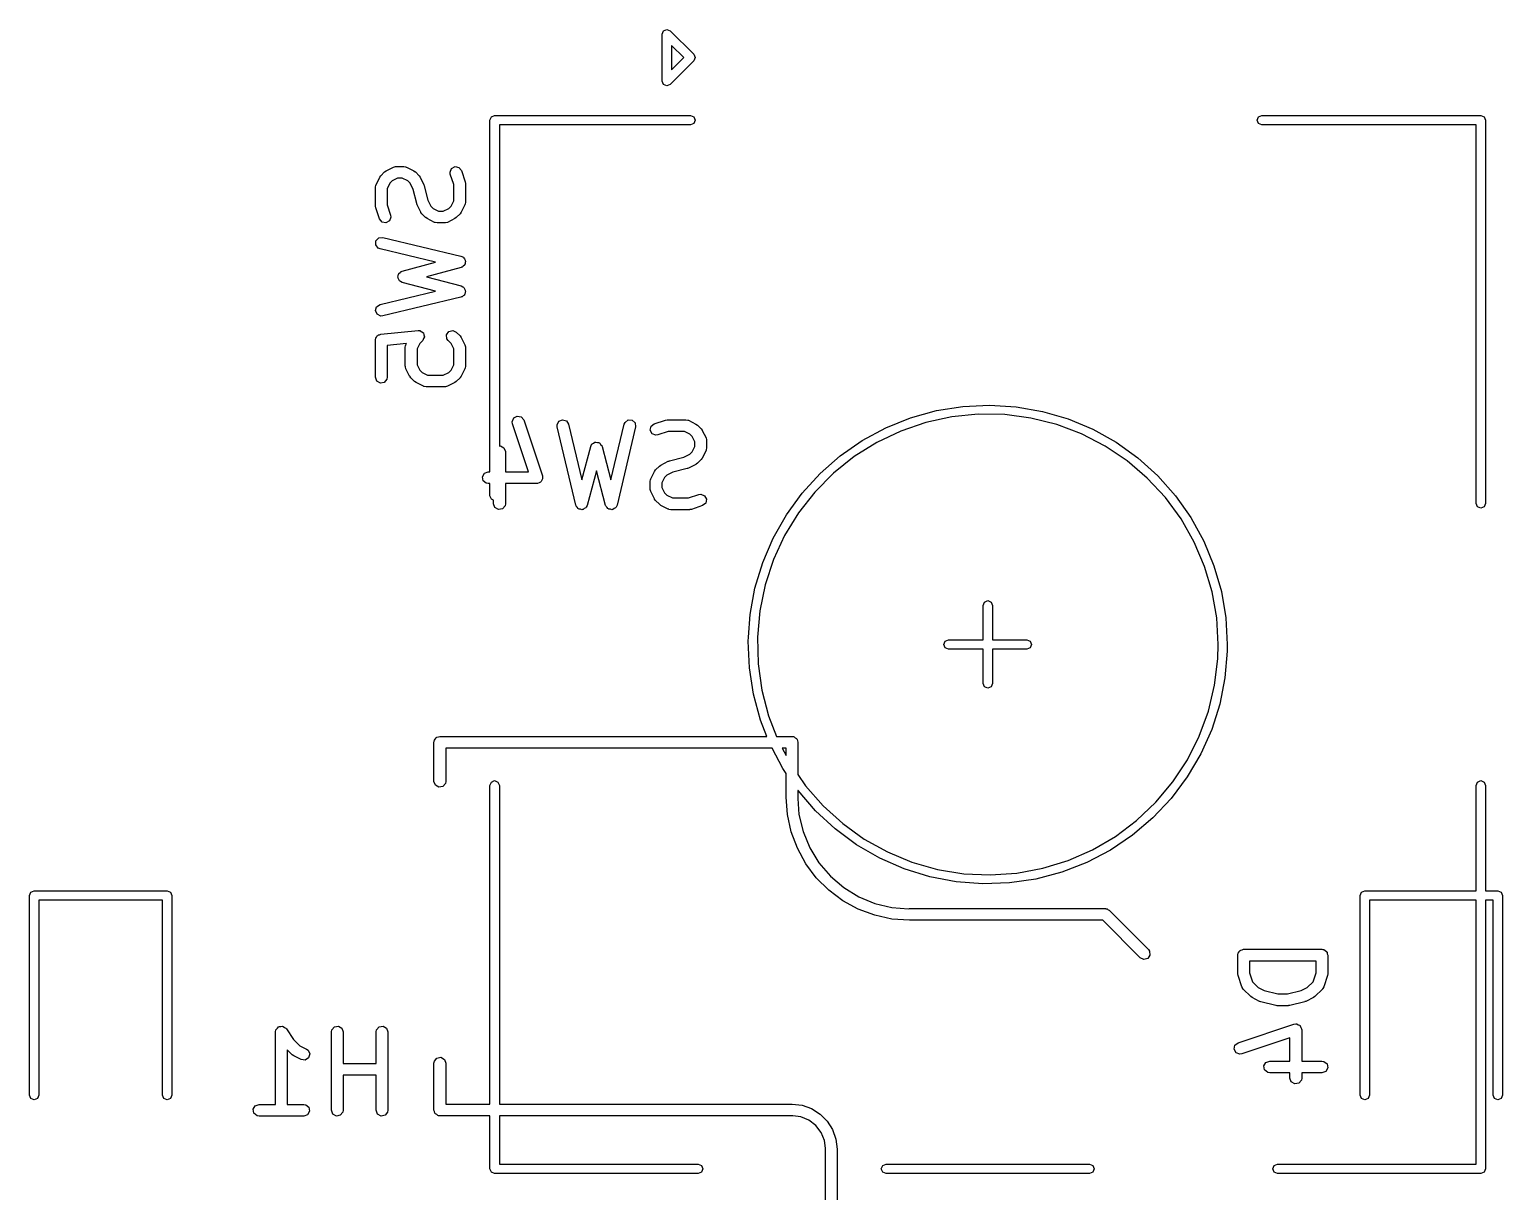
# Model space of a CAD drawing. Extents: x 3.18 to 5.53, y -3.25 to -0.52.
# Drawn here: x 4.789 to 5.53, y -1.205 to -0.621 of the extents above; entities that cross this region are included whole.
import ezdxf

# ---------------------------------------------------------------- set-up
doc = ezdxf.new("R2010")
doc.units = 0
doc.header["$MEASUREMENT"] = 0
doc.layers.add('BLACK', color=7, linetype='CONTINUOUS')

msp = doc.modelspace()

# ---------------------------------------------------------------- linework, layer by layer
at = {"layer": 'BLACK', "linetype": 'CONTINUOUS'}
for p, q in [((5.10689, -0.623032), (5.10759, -0.621362)), ((5.10759, -0.621362), (5.10926, -0.62067)), ((5.10926, -0.62067), (5.11093, -0.621362)), ((5.11093, -0.621362), (5.12274, -0.633173)), ((5.10689, -0.646654), (5.10689, -0.623032)), ((5.11773, -0.634843), (5.11162, -0.628735)), ((5.11162, -0.628735), (5.11162, -0.640952)), ((5.12274, -0.636514), (5.11093, -0.648325)), ((5.11162, -0.640952), (5.11773, -0.634843)), ((5.12274, -0.633173), (5.12343, -0.634843)), ((5.12343, -0.634843), (5.12274, -0.636514)), ((5.10759, -0.648325), (5.10689, -0.646654)), ((5.10926, -0.649017), (5.10759, -0.648325)), ((5.11093, -0.648325), (5.10926, -0.649017)), ((5.02028, -0.666339), (5.02097, -0.664669)), ((5.02028, -0.843269), (5.02028, -0.666339)), ((5.02097, -0.664669), (5.02264, -0.663977)), ((5.02264, -0.663977), (5.12107, -0.663977)), ((5.12107, -0.663977), (5.12274, -0.664669)), ((5.12274, -0.664669), (5.12343, -0.666339)), ((5.12343, -0.666339), (5.12274, -0.66801)), ((5.40611, -0.666339), (5.4068, -0.664669)), ((5.4068, -0.66801), (5.40611, -0.666339)), ((5.4068, -0.664669), (5.40847, -0.663977)), ((5.40847, -0.663977), (5.51871, -0.663977)), ((5.51871, -0.663977), (5.52038, -0.664669)), ((5.52038, -0.664669), (5.52107, -0.666339)), ((5.52107, -0.666339), (5.52107, -0.859253)), ((5.12107, -0.668702), (5.025, -0.668702)), ((5.025, -0.668702), (5.025, -0.830293)), ((5.12274, -0.66801), (5.12107, -0.668702)), ((5.40847, -0.668702), (5.4068, -0.66801)), ((5.51634, -0.668702), (5.40847, -0.668702)), ((5.51634, -0.859253), (5.51634, -0.668702)), ((4.96301, -0.698765), (4.96488, -0.695015)), ((4.96488, -0.695015), (4.96541, -0.694306)), ((4.96541, -0.694306), (4.96544, -0.694248)), ((4.96544, -0.694248), (4.96731, -0.692373)), ((4.96731, -0.692373), (4.96803, -0.691867)), ((4.96803, -0.691867), (4.96808, -0.69182)), ((4.96808, -0.69182), (4.97183, -0.689945)), ((4.97385, -0.695539), (4.97115, -0.696888)), ((4.97183, -0.689945), (4.97281, -0.689653)), ((4.97281, -0.689653), (4.97298, -0.689694)), ((4.97298, -0.689694), (4.97315, -0.689633)), ((4.97315, -0.689633), (4.9769, -0.689633)), ((4.9762, -0.695539), (4.97385, -0.695539)), ((4.9789, -0.696888), (4.9762, -0.695539)), ((4.9769, -0.689633), (4.97791, -0.689811)), ((4.97791, -0.689811), (4.97804, -0.689925)), ((4.97804, -0.689925), (4.97822, -0.689945)), ((4.97822, -0.689945), (4.98197, -0.69182)), ((4.98197, -0.69182), (4.98268, -0.692346)), ((4.98268, -0.692346), (4.98274, -0.692373)), ((4.98274, -0.692373), (4.98461, -0.694248)), ((4.98461, -0.694248), (4.98512, -0.694971)), ((4.98512, -0.694971), (4.98516, -0.695015)), ((4.98516, -0.695015), (4.98704, -0.698765)), ((5.00019, -0.692505), (5.00094, -0.690627)), ((5.00034, -0.69352), (5.00019, -0.692505)), ((5.00207, -0.69869), (5.00034, -0.69352)), ((5.00094, -0.690627), (5.00271, -0.689665)), ((5.00271, -0.689665), (5.00469, -0.69007)), ((5.00469, -0.69007), (5.00595, -0.691652)), ((5.00595, -0.691652), (5.00782, -0.697277)), ((4.9627, -0.700085), (4.96288, -0.699075)), ((4.9627, -0.709459), (4.9627, -0.700085)), ((4.96288, -0.699075), (4.96299, -0.69894)), ((4.96299, -0.69894), (4.96301, -0.698765)), ((4.96995, -0.698085), (4.9686, -0.700782)), ((4.9686, -0.700782), (4.9686, -0.70898)), ((4.97115, -0.696888), (4.96995, -0.698085)), ((4.9801, -0.698085), (4.9789, -0.696888)), ((4.98161, -0.701116), (4.9801, -0.698085)), ((4.98341, -0.7083), (4.98161, -0.701116)), ((4.98704, -0.698765), (4.98718, -0.699253)), ((4.98718, -0.699253), (4.98726, -0.699369)), ((4.98726, -0.699369), (4.98906, -0.706554)), ((5.00207, -0.706887), (5.00207, -0.69869)), ((5.00782, -0.697277), (5.00795, -0.69815)), ((5.00795, -0.69815), (5.00797, -0.69821)), ((5.00797, -0.69821), (5.00797, -0.707584)), ((4.96272, -0.70952), (4.9627, -0.709459)), ((4.96285, -0.710393), (4.96272, -0.70952)), ((4.96472, -0.716017), (4.96285, -0.710393)), ((4.9686, -0.70898), (4.97033, -0.71415)), ((4.98349, -0.708416), (4.98341, -0.7083)), ((4.98363, -0.708905), (4.98349, -0.708416)), ((4.98551, -0.712654), (4.98363, -0.708905)), ((4.98906, -0.706554), (4.99057, -0.709585)), ((4.99057, -0.709585), (4.99177, -0.710782)), ((4.99177, -0.710782), (4.99447, -0.712131)), ((4.99682, -0.712131), (4.99952, -0.710782)), ((4.99952, -0.710782), (5.00072, -0.709585)), ((5.00072, -0.709585), (5.00207, -0.706887)), ((5.00766, -0.708905), (5.00579, -0.712654)), ((5.00768, -0.708729), (5.00766, -0.708905)), ((5.00779, -0.708594), (5.00768, -0.708729)), ((5.00797, -0.707584), (5.00779, -0.708594)), ((4.96598, -0.717599), (4.96472, -0.716017)), ((4.96796, -0.718004), (4.96598, -0.717599)), ((4.96973, -0.717042), (4.96796, -0.718004)), ((4.97048, -0.715164), (4.96973, -0.717042)), ((4.97033, -0.71415), (4.97048, -0.715164)), ((4.98555, -0.712699), (4.98551, -0.712654)), ((4.98606, -0.713422), (4.98555, -0.712699)), ((4.98793, -0.715296), (4.98606, -0.713422)), ((4.98799, -0.715324), (4.98793, -0.715296)), ((4.9887, -0.71585), (4.98799, -0.715324)), ((4.99245, -0.717724), (4.9887, -0.71585)), ((4.99263, -0.717745), (4.99245, -0.717724)), ((4.99276, -0.717858), (4.99263, -0.717745)), ((4.99377, -0.718036), (4.99276, -0.717858)), ((4.99752, -0.718036), (4.99377, -0.718036)), ((4.99447, -0.712131), (4.99682, -0.712131)), ((4.99769, -0.717976), (4.99752, -0.718036)), ((4.99786, -0.718017), (4.99769, -0.717976)), ((4.99884, -0.717724), (4.99786, -0.718017)), ((5.00259, -0.71585), (4.99884, -0.717724)), ((5.00264, -0.715803), (5.00259, -0.71585)), ((5.00336, -0.715296), (5.00264, -0.715803)), ((5.00523, -0.713422), (5.00336, -0.715296)), ((5.00526, -0.713363), (5.00523, -0.713422)), ((5.00579, -0.712654), (5.00526, -0.713363)), ((4.96294, -0.727034), (4.96433, -0.725567)), ((4.96433, -0.725567), (4.96633, -0.725334)), ((4.96633, -0.725334), (5.0057, -0.734708)), ((4.96282, -0.729051), (4.96294, -0.727034)), ((4.96402, -0.730672), (4.96282, -0.729051)), ((4.96497, -0.731079), (4.96402, -0.730672)), ((4.99295, -0.737743), (4.96497, -0.731079)), ((4.97614, -0.742227), (4.99295, -0.737743)), ((5.00578, -0.740434), (4.98836, -0.74508)), ((5.0057, -0.734708), (5.00665, -0.735115)), ((5.00603, -0.740256), (5.00578, -0.740434)), ((5.00634, -0.740221), (5.00603, -0.740256)), ((5.00684, -0.739693), (5.00634, -0.740221)), ((5.00665, -0.735115), (5.00683, -0.735364)), ((5.00683, -0.735364), (5.00711, -0.735495)), ((5.00744, -0.739277), (5.00684, -0.739693)), ((5.00711, -0.735495), (5.00742, -0.736154)), ((5.00742, -0.736154), (5.00785, -0.736737)), ((5.00752, -0.738978), (5.00744, -0.739277)), ((5.00773, -0.738753), (5.00752, -0.738978)), ((5.00777, -0.738028), (5.00773, -0.738753)), ((5.00796, -0.737327), (5.00777, -0.738028)), ((5.00785, -0.736737), (5.00783, -0.737046)), ((5.00783, -0.737046), (5.00796, -0.737327)), ((4.97396, -0.745333), (4.97416, -0.744596)), ((4.97407, -0.745578), (4.97396, -0.745333)), ((4.97405, -0.745847), (4.97407, -0.745578)), ((4.97449, -0.746472), (4.97405, -0.745847)), ((4.97416, -0.744596), (4.97422, -0.743835)), ((4.97422, -0.743835), (4.97441, -0.743644)), ((4.97441, -0.743644), (4.97448, -0.743383)), ((4.97448, -0.743383), (4.97511, -0.742946)), ((4.97481, -0.747165), (4.97449, -0.746472)), ((4.97505, -0.747279), (4.97481, -0.747165)), ((4.97521, -0.7475), (4.97505, -0.747279)), ((4.97511, -0.742946), (4.97565, -0.742405)), ((4.97614, -0.747933), (4.97521, -0.7475)), ((4.97565, -0.742405), (4.97592, -0.742381)), ((4.97592, -0.742381), (4.97614, -0.742227)), ((4.99295, -0.752417), (4.97614, -0.747933)), ((4.98836, -0.74508), (5.00578, -0.749726)), ((4.96497, -0.75908), (4.99295, -0.752417)), ((5.0057, -0.755451), (4.96633, -0.764825)), ((5.00596, -0.755281), (5.0057, -0.755451)), ((5.00578, -0.749726), (5.00671, -0.750158)), ((5.00627, -0.755253), (5.00596, -0.755281)), ((5.00678, -0.754739), (5.00627, -0.755253)), ((5.00671, -0.750158), (5.00689, -0.750411)), ((5.00739, -0.754339), (5.00678, -0.754739)), ((5.00689, -0.750411), (5.00717, -0.75055)), ((5.00717, -0.75055), (5.00745, -0.751217)), ((5.00748, -0.754043), (5.00739, -0.754339)), ((5.00745, -0.751217), (5.00787, -0.751811)), ((5.0077, -0.753823), (5.00748, -0.754043)), ((5.00776, -0.7531), (5.0077, -0.753823)), ((5.00797, -0.752404), (5.00776, -0.7531)), ((5.00787, -0.751811), (5.00784, -0.75212)), ((5.00784, -0.75212), (5.00797, -0.752404)), ((4.9627, -0.762127), (4.96328, -0.760192)), ((4.9635, -0.763981), (4.9627, -0.762127)), ((4.96328, -0.760192), (4.96497, -0.75908)), ((4.96531, -0.764886), (4.9635, -0.763981)), ((4.96633, -0.764825), (4.96531, -0.764886)), ((4.9627, -0.776951), (4.96272, -0.776797)), ((4.9627, -0.795698), (4.9627, -0.776951)), ((4.96271, -0.77673), (4.96276, -0.776618)), ((4.96272, -0.776797), (4.96271, -0.77673)), ((4.96276, -0.776618), (4.96288, -0.775941)), ((4.96288, -0.775941), (4.96328, -0.77546)), ((4.96328, -0.77546), (4.96354, -0.774889)), ((4.96354, -0.774889), (4.96391, -0.77471)), ((4.96391, -0.77471), (4.96417, -0.774393)), ((4.96417, -0.774393), (4.96479, -0.774285)), ((4.96479, -0.774285), (4.96536, -0.774012)), ((4.96536, -0.774012), (4.9841, -0.772138)), ((4.9841, -0.772138), (4.98513, -0.772214)), ((4.98649, -0.777164), (4.98495, -0.7787)), ((4.98513, -0.772214), (4.98514, -0.772225)), ((4.98514, -0.772225), (4.98516, -0.772224)), ((4.98516, -0.772224), (4.98597, -0.772792)), ((4.98597, -0.772792), (4.9868, -0.773352)), ((4.98651, -0.777138), (4.98649, -0.777146)), ((4.98649, -0.777146), (4.98649, -0.777164)), ((4.98692, -0.776232), (4.98651, -0.777138)), ((4.9868, -0.773352), (4.9868, -0.773371)), ((4.9868, -0.773371), (4.98682, -0.773382)), ((4.98682, -0.773382), (4.98707, -0.774341)), ((4.98734, -0.775333), (4.98692, -0.776232)), ((4.98707, -0.774341), (4.98734, -0.775297)), ((4.98734, -0.775297), (4.98733, -0.775314)), ((4.98733, -0.775314), (4.98734, -0.775333)), ((4.99842, -0.774312), (4.99958, -0.772657)), ((4.99859, -0.776324), (4.99842, -0.774312)), ((4.99918, -0.777164), (4.99859, -0.776324)), ((5.00072, -0.7787), (4.99918, -0.777164)), ((4.99958, -0.772657), (5.00153, -0.772134)), ((5.00153, -0.772134), (5.00336, -0.772988)), ((5.00336, -0.772988), (5.00523, -0.774863)), ((5.00523, -0.774863), (5.00574, -0.775586)), ((5.00574, -0.775586), (5.00579, -0.77563)), ((5.00579, -0.77563), (5.00766, -0.77938)), ((4.97837, -0.778646), (4.9686, -0.779623)), ((4.9686, -0.779623), (4.9686, -0.795698)), ((4.9777, -0.7807), (4.97787, -0.77969)), ((4.9777, -0.790074), (4.9777, -0.7807)), ((4.97787, -0.77969), (4.97799, -0.779555)), ((4.97799, -0.779555), (4.97801, -0.77938)), ((4.97801, -0.77938), (4.97837, -0.778646)), ((4.98495, -0.7787), (4.9836, -0.781397)), ((4.9836, -0.781397), (4.9836, -0.789377)), ((5.00207, -0.781397), (5.00072, -0.7787)), ((5.00207, -0.789377), (5.00207, -0.781397)), ((5.00766, -0.77938), (5.00795, -0.780363)), ((5.00795, -0.780363), (5.00791, -0.780534)), ((5.00791, -0.780534), (5.00797, -0.7807)), ((5.00797, -0.7807), (5.00797, -0.790074)), ((4.97776, -0.79024), (4.9777, -0.790074)), ((4.97771, -0.790412), (4.97776, -0.79024)), ((4.97801, -0.791394), (4.97771, -0.790412)), ((4.97988, -0.795144), (4.97801, -0.791394)), ((4.9836, -0.789377), (4.98495, -0.792074)), ((4.98495, -0.792074), (4.98615, -0.793272)), ((4.99952, -0.793272), (5.00072, -0.792074)), ((5.00072, -0.792074), (5.00207, -0.789377)), ((5.00766, -0.791394), (5.00579, -0.795144)), ((5.00768, -0.791219), (5.00766, -0.791394)), ((5.00779, -0.791084), (5.00768, -0.791219)), ((5.00797, -0.790074), (5.00779, -0.791084)), ((4.96339, -0.797596), (4.9627, -0.795698)), ((4.96514, -0.798606), (4.96339, -0.797596)), ((4.96713, -0.798255), (4.96514, -0.798606)), ((4.96842, -0.796708), (4.96713, -0.798255)), ((4.9686, -0.795698), (4.96842, -0.796708)), ((4.97993, -0.795188), (4.97988, -0.795144)), ((4.98043, -0.795911), (4.97993, -0.795188)), ((4.98231, -0.797786), (4.98043, -0.795911)), ((4.98237, -0.797813), (4.98231, -0.797786)), ((4.98308, -0.798339), (4.98237, -0.797813)), ((4.98683, -0.800214), (4.98308, -0.798339)), ((4.98615, -0.793272), (4.98884, -0.79462)), ((4.987, -0.800234), (4.98683, -0.800214)), ((4.98884, -0.79462), (4.99682, -0.79462)), ((4.99682, -0.79462), (4.99952, -0.793272)), ((4.99884, -0.800214), (4.99786, -0.800506)), ((5.00259, -0.798339), (4.99884, -0.800214)), ((5.00264, -0.798292), (5.00259, -0.798339)), ((5.00336, -0.797786), (5.00264, -0.798292)), ((5.00523, -0.795911), (5.00336, -0.797786)), ((5.00526, -0.795853), (5.00523, -0.795911)), ((5.00579, -0.795144), (5.00526, -0.795853)), ((4.98714, -0.800348), (4.987, -0.800234)), ((4.98815, -0.800526), (4.98714, -0.800348)), ((4.99752, -0.800526), (4.98815, -0.800526)), ((4.99769, -0.800465), (4.99752, -0.800526)), ((4.99786, -0.800506), (4.99769, -0.800465)), ((5.23185, -0.816074), (5.2448, -0.812457)), ((5.2448, -0.812457), (5.25808, -0.810306)), ((5.26582, -0.814276), (5.25254, -0.815602)), ((5.25808, -0.810306), (5.27152, -0.809649)), ((5.27917, -0.814486), (5.26582, -0.814276)), ((5.27152, -0.809649), (5.28494, -0.810494)), ((5.2924, -0.816229), (5.27917, -0.814486)), ((5.28494, -0.810494), (5.29818, -0.81283)), ((5.29818, -0.81283), (5.31109, -0.816627)), ((5.03149, -0.81802), (5.03224, -0.816141)), ((5.03165, -0.819034), (5.03149, -0.81802)), ((5.03972, -0.843269), (5.03165, -0.819034)), ((5.03224, -0.816141), (5.03401, -0.81518)), ((5.03401, -0.81518), (5.03599, -0.815585)), ((5.03599, -0.815585), (5.03725, -0.817167)), ((5.03725, -0.817167), (5.04662, -0.845288)), ((5.05401, -0.819635), (5.05492, -0.817829)), ((5.05407, -0.820659), (5.05401, -0.819635)), ((5.06344, -0.860029), (5.05407, -0.820659)), ((5.05492, -0.817829), (5.05677, -0.817028)), ((5.05677, -0.817028), (5.0587, -0.817605)), ((5.0587, -0.817605), (5.05982, -0.819291)), ((5.05982, -0.819291), (5.06648, -0.847278)), ((5.08115, -0.847278), (5.08782, -0.819291)), ((5.09356, -0.820659), (5.08419, -0.860029)), ((5.08782, -0.819291), (5.08822, -0.81835)), ((5.08822, -0.81835), (5.08985, -0.817146)), ((5.08985, -0.817146), (5.09186, -0.817265)), ((5.09186, -0.817265), (5.09333, -0.818653)), ((5.09333, -0.818653), (5.09356, -0.820659)), ((5.10089, -0.822283), (5.1013, -0.820304)), ((5.10185, -0.824059), (5.10089, -0.822283)), ((5.1013, -0.820304), (5.10288, -0.819049)), ((5.10288, -0.819049), (5.1085, -0.817174)), ((5.1085, -0.817174), (5.10938, -0.817044)), ((5.10938, -0.817044), (5.10944, -0.817022)), ((5.10944, -0.817022), (5.11881, -0.817022)), ((5.11881, -0.817022), (5.11982, -0.8172)), ((5.11982, -0.8172), (5.11996, -0.817314)), ((5.11996, -0.817314), (5.12013, -0.817334)), ((5.12013, -0.817334), (5.12388, -0.819209)), ((5.12388, -0.819209), (5.12459, -0.819735)), ((5.12459, -0.819735), (5.12465, -0.819762)), ((5.12465, -0.819762), (5.12652, -0.821637)), ((5.12652, -0.821637), (5.12703, -0.82236)), ((5.12703, -0.82236), (5.12708, -0.822404)), ((5.12708, -0.822404), (5.12895, -0.826154)), ((5.20755, -0.827509), (5.21938, -0.821112)), ((5.21938, -0.821112), (5.23185, -0.816074)), ((5.23949, -0.818446), (5.22687, -0.82277)), ((5.25254, -0.815602), (5.23949, -0.818446)), ((5.30535, -0.81948), (5.2924, -0.816229)), ((5.31783, -0.824199), (5.30535, -0.81948)), ((5.31109, -0.816627), (5.32349, -0.821839)), ((5.32349, -0.821839), (5.33523, -0.828401)), ((5.07096, -0.830463), (5.0714, -0.829533)), ((5.0714, -0.829533), (5.07162, -0.829378)), ((5.07162, -0.829378), (5.07173, -0.829133)), ((5.07173, -0.829133), (5.07242, -0.828811)), ((5.07242, -0.828811), (5.07305, -0.828373)), ((5.07305, -0.828373), (5.07332, -0.828396)), ((5.07332, -0.828396), (5.07356, -0.828282)), ((5.07356, -0.828282), (5.0743, -0.828481)), ((5.0743, -0.828481), (5.07506, -0.828546)), ((5.07506, -0.828546), (5.07525, -0.828737)), ((5.07525, -0.828737), (5.07551, -0.828807)), ((5.07551, -0.828807), (5.07595, -0.829433)), ((5.07595, -0.829433), (5.07649, -0.829973)), ((5.10373, -0.824802), (5.10185, -0.824059)), ((5.10475, -0.824651), (5.10373, -0.824802)), ((5.10992, -0.822928), (5.10475, -0.824651)), ((5.11811, -0.822928), (5.10992, -0.822928)), ((5.12081, -0.824277), (5.11811, -0.822928)), ((5.12201, -0.825474), (5.12081, -0.824277)), ((5.12336, -0.828171), (5.12201, -0.825474)), ((5.12336, -0.830527), (5.12336, -0.828171)), ((5.12895, -0.826154), (5.12924, -0.827137)), ((5.12924, -0.827137), (5.1292, -0.827308)), ((5.1292, -0.827308), (5.12926, -0.827474)), ((5.12926, -0.827474), (5.12926, -0.831224)), ((5.1965, -0.835185), (5.20755, -0.827509)), ((5.21482, -0.828516), (5.20351, -0.83561)), ((5.22687, -0.82277), (5.21482, -0.828516)), ((5.32969, -0.830321), (5.31783, -0.824199)), ((5.33523, -0.828401), (5.34616, -0.83623)), ((5.025, -0.830293), (5.02559, -0.830191)), ((5.02559, -0.830191), (5.02733, -0.831201)), ((5.02733, -0.831201), (5.02803, -0.833099)), ((5.02803, -0.833099), (5.02803, -0.843269)), ((5.06648, -0.847278), (5.07096, -0.830463)), ((5.07649, -0.829973), (5.07651, -0.830242)), ((5.07651, -0.830242), (5.07667, -0.830463)), ((5.07667, -0.830463), (5.08115, -0.847278)), ((5.1106, -0.837733), (5.11778, -0.835937)), ((5.11778, -0.835937), (5.12081, -0.834421)), ((5.12081, -0.834421), (5.12201, -0.833224)), ((5.12201, -0.833224), (5.12336, -0.830527)), ((5.12652, -0.837061), (5.12465, -0.838936)), ((5.12655, -0.837003), (5.12652, -0.837061)), ((5.12708, -0.836294), (5.12655, -0.837003)), ((5.12895, -0.832544), (5.12708, -0.836294)), ((5.12897, -0.832369), (5.12895, -0.832544)), ((5.12908, -0.832234), (5.12897, -0.832369)), ((5.12926, -0.831224), (5.12908, -0.832234)), ((5.18638, -0.844045), (5.1965, -0.835185)), ((5.20351, -0.83561), (5.19309, -0.843956)), ((5.34077, -0.837766), (5.32969, -0.830321)), ((5.34616, -0.83623), (5.35616, -0.84523)), ((5.01654, -0.845709), (5.01755, -0.84396)), ((5.01755, -0.84396), (5.01945, -0.843269)), ((5.01945, -0.843269), (5.02028, -0.843269)), ((5.02803, -0.843269), (5.03972, -0.843269)), ((5.07382, -0.842684), (5.06917, -0.860106)), ((5.07846, -0.860106), (5.07382, -0.842684)), ((5.10117, -0.846776), (5.10305, -0.843027)), ((5.10305, -0.843027), (5.10357, -0.842318)), ((5.10357, -0.842318), (5.1036, -0.842259)), ((5.1036, -0.842259), (5.10547, -0.840384)), ((5.10547, -0.840384), (5.1062, -0.839878)), ((5.1062, -0.839878), (5.10624, -0.839831)), ((5.10624, -0.839831), (5.10999, -0.837957)), ((5.11234, -0.843384), (5.10931, -0.844899)), ((5.10999, -0.837957), (5.11048, -0.837811)), ((5.11048, -0.837811), (5.1106, -0.837733)), ((5.11953, -0.841587), (5.11234, -0.843384)), ((5.11964, -0.841509), (5.11953, -0.841587)), ((5.12013, -0.841364), (5.11964, -0.841509)), ((5.12388, -0.839489), (5.12013, -0.841364)), ((5.12393, -0.839442), (5.12388, -0.839489)), ((5.12465, -0.838936), (5.12393, -0.839442)), ((5.17731, -0.853977), (5.18638, -0.844045)), ((5.19309, -0.843956), (5.1837, -0.853444)), ((5.35092, -0.846435), (5.34077, -0.837766)), ((5.01689, -0.847698), (5.01654, -0.845709)), ((5.01844, -0.848997), (5.01689, -0.847698)), ((5.01945, -0.849175), (5.01844, -0.848997)), ((5.02028, -0.849175), (5.01945, -0.849175)), ((5.02028, -0.855316), (5.02028, -0.849175)), ((5.04382, -0.849175), (5.02803, -0.849175)), ((5.02803, -0.849175), (5.02803, -0.859345)), ((5.04403, -0.849097), (5.04382, -0.849175)), ((5.04425, -0.849143), (5.04403, -0.849097)), ((5.04496, -0.848759), (5.04425, -0.849143)), ((5.04572, -0.848484), (5.04496, -0.848759)), ((5.04583, -0.848288), (5.04572, -0.848484)), ((5.04603, -0.848181), (5.04583, -0.848288)), ((5.04633, -0.847432), (5.04603, -0.848181)), ((5.04673, -0.846735), (5.04633, -0.847432)), ((5.04662, -0.845288), (5.04677, -0.846303)), ((5.04677, -0.846303), (5.04669, -0.846512)), ((5.04669, -0.846512), (5.04673, -0.846735)), ((5.10086, -0.848097), (5.10104, -0.847087)), ((5.10086, -0.851846), (5.10086, -0.848097)), ((5.10092, -0.852012), (5.10086, -0.851846)), ((5.10088, -0.852184), (5.10092, -0.852012)), ((5.10104, -0.847087), (5.10115, -0.846951)), ((5.10115, -0.846951), (5.10117, -0.846776)), ((5.10811, -0.846096), (5.10677, -0.848794)), ((5.10677, -0.848794), (5.10677, -0.851149)), ((5.10677, -0.851149), (5.10811, -0.853847)), ((5.10931, -0.844899), (5.10811, -0.846096)), ((5.36001, -0.856213), (5.35092, -0.846435)), ((5.35616, -0.84523), (5.36509, -0.855288)), ((5.02097, -0.856986), (5.02028, -0.855316)), ((5.02212, -0.857461), (5.02097, -0.856986)), ((5.02212, -0.859345), (5.02212, -0.857461)), ((5.02281, -0.861243), (5.02212, -0.859345)), ((5.02803, -0.859345), (5.02785, -0.860355)), ((5.10117, -0.853167), (5.10088, -0.852184)), ((5.10305, -0.856916), (5.10117, -0.853167)), ((5.10309, -0.856961), (5.10305, -0.856916)), ((5.1036, -0.857684), (5.10309, -0.856961)), ((5.10547, -0.859558), (5.1036, -0.857684)), ((5.10811, -0.853847), (5.10931, -0.855044)), ((5.10931, -0.855044), (5.11201, -0.856392)), ((5.11201, -0.856392), (5.12021, -0.856392)), ((5.12021, -0.856392), (5.12538, -0.854669)), ((5.12538, -0.854669), (5.12639, -0.854519)), ((5.12639, -0.854519), (5.12827, -0.855261)), ((5.12883, -0.859016), (5.12724, -0.860272)), ((5.12827, -0.855261), (5.12923, -0.857037)), ((5.12923, -0.857037), (5.12883, -0.859016)), ((5.16941, -0.864858), (5.17731, -0.853977)), ((5.1837, -0.853444), (5.17547, -0.863948)), ((5.36791, -0.866971), (5.36001, -0.856213)), ((5.36509, -0.855288), (5.37284, -0.866278)), ((5.51704, -0.860923), (5.51634, -0.859253)), ((5.52107, -0.859253), (5.52038, -0.860923)), ((5.02456, -0.862253), (5.02281, -0.861243)), ((5.02655, -0.861902), (5.02456, -0.862253)), ((5.02785, -0.860355), (5.02655, -0.861902)), ((5.06362, -0.860288), (5.06344, -0.860029)), ((5.06364, -0.860596), (5.06362, -0.860288)), ((5.06416, -0.861109), (5.06364, -0.860596)), ((5.06456, -0.861716), (5.06416, -0.861109)), ((5.06485, -0.861804), (5.06456, -0.861716)), ((5.06507, -0.862023), (5.06485, -0.861804)), ((5.0658, -0.862085), (5.06507, -0.862023)), ((5.06649, -0.862293), (5.0658, -0.862085)), ((5.06678, -0.86217), (5.06649, -0.862293)), ((5.06708, -0.862196), (5.06678, -0.86217)), ((5.06768, -0.861779), (5.06708, -0.862196)), ((5.06835, -0.861491), (5.06768, -0.861779)), ((5.06848, -0.861214), (5.06835, -0.861491)), ((5.06874, -0.861036), (5.06848, -0.861214)), ((5.06917, -0.860106), (5.06874, -0.861036)), ((5.07864, -0.86036), (5.07846, -0.860106)), ((5.07868, -0.860668), (5.07864, -0.86036)), ((5.0792, -0.861167), (5.07868, -0.860668)), ((5.07962, -0.861762), (5.0792, -0.861167)), ((5.07992, -0.861842), (5.07962, -0.861762)), ((5.08014, -0.862055), (5.07992, -0.861842)), ((5.08087, -0.862098), (5.08014, -0.862055)), ((5.08157, -0.862287), (5.08087, -0.862098)), ((5.08185, -0.862156), (5.08157, -0.862287)), ((5.08216, -0.862175), (5.08185, -0.862156)), ((5.08274, -0.861742), (5.08216, -0.862175)), ((5.0834, -0.861436), (5.08274, -0.861742)), ((5.08353, -0.861155), (5.0834, -0.861436)), ((5.08378, -0.86097), (5.08353, -0.861155)), ((5.08419, -0.860029), (5.08378, -0.86097)), ((5.10553, -0.859586), (5.10547, -0.859558)), ((5.10624, -0.860111), (5.10553, -0.859586)), ((5.10999, -0.861986), (5.10624, -0.860111)), ((5.11017, -0.862006), (5.10999, -0.861986)), ((5.1103, -0.86212), (5.11017, -0.862006)), ((5.11131, -0.862298), (5.1103, -0.86212)), ((5.12069, -0.862298), (5.11131, -0.862298)), ((5.12075, -0.862276), (5.12069, -0.862298)), ((5.12162, -0.862146), (5.12075, -0.862276)), ((5.12724, -0.860272), (5.12162, -0.862146)), ((5.16277, -0.876553), (5.16941, -0.864858)), ((5.17547, -0.863948), (5.16849, -0.875329)), ((5.37284, -0.866278), (5.37932, -0.878065)), ((5.51871, -0.861615), (5.51704, -0.860923)), ((5.52038, -0.860923), (5.51871, -0.861615)), ((5.37453, -0.878566), (5.36791, -0.866971)), ((5.15747, -0.888915), (5.16277, -0.876553)), ((5.16849, -0.875329), (5.16287, -0.887437)), ((5.37976, -0.890844), (5.37453, -0.878566)), ((5.37932, -0.878065), (5.38445, -0.8905)), ((5.15358, -0.901791), (5.15747, -0.888915)), ((5.16287, -0.887437), (5.15868, -0.90011)), ((5.38356, -0.903643), (5.37976, -0.890844)), ((5.38445, -0.8905), (5.38815, -0.903429)), ((5.15115, -0.91502), (5.15358, -0.901791)), ((5.15868, -0.90011), (5.15597, -0.913181)), ((5.38585, -0.916793), (5.38356, -0.903643)), ((5.38815, -0.903429), (5.3904, -0.91669)), ((5.26831, -0.910434), (5.269, -0.908764)), ((5.26831, -0.927757), (5.26831, -0.910434)), ((5.269, -0.908764), (5.27067, -0.908072)), ((5.27067, -0.908072), (5.27234, -0.908764)), ((5.27234, -0.908764), (5.27304, -0.910434)), ((5.27304, -0.910434), (5.27304, -0.927757)), ((5.15035, -0.926477), (5.15115, -0.91502)), ((5.15597, -0.913181), (5.15479, -0.926477)), ((5.38662, -0.930119), (5.38585, -0.916793)), ((5.3904, -0.91669), (5.39115, -0.930119)), ((5.15021, -0.928437), (5.15035, -0.926477)), ((5.15078, -0.941875), (5.15021, -0.928437)), ((5.15479, -0.926477), (5.15514, -0.939821)), ((5.24863, -0.930119), (5.24932, -0.928449)), ((5.24932, -0.931789), (5.24863, -0.930119)), ((5.24932, -0.928449), (5.25099, -0.927757)), ((5.25099, -0.932481), (5.24932, -0.931789)), ((5.25099, -0.927757), (5.26831, -0.927757)), ((5.26831, -0.932481), (5.25099, -0.932481)), ((5.26831, -0.949804), (5.26831, -0.932481)), ((5.27304, -0.927757), (5.29036, -0.927757)), ((5.29036, -0.932481), (5.27304, -0.932481)), ((5.27304, -0.932481), (5.27304, -0.949804)), ((5.29036, -0.927757), (5.29203, -0.928449)), ((5.29203, -0.931789), (5.29036, -0.932481)), ((5.29203, -0.928449), (5.29272, -0.930119)), ((5.29272, -0.930119), (5.29203, -0.931789)), ((5.38639, -0.937399), (5.38662, -0.930119)), ((5.3911, -0.933483), (5.38997, -0.946886)), ((5.39115, -0.930119), (5.3911, -0.933483)), ((5.15514, -0.939821), (5.15702, -0.953036)), ((5.38479, -0.950651), (5.38639, -0.937399)), ((5.15283, -0.955167), (5.15078, -0.941875)), ((5.38997, -0.946886), (5.38736, -0.960079)), ((5.15636, -0.968146), (5.15283, -0.955167)), ((5.15702, -0.953036), (5.1604, -0.965948)), ((5.269, -0.951474), (5.26831, -0.949804)), ((5.27067, -0.952166), (5.269, -0.951474)), ((5.27234, -0.951474), (5.27067, -0.952166)), ((5.27304, -0.949804), (5.27234, -0.951474)), ((5.38167, -0.963631), (5.38479, -0.950651)), ((5.38736, -0.960079), (5.38329, -0.9729)), ((5.15962, -0.976378), (5.15636, -0.968146)), ((5.1604, -0.965948), (5.16447, -0.976378)), ((5.37708, -0.976166), (5.38167, -0.963631)), ((4.9923, -0.97832), (4.99279, -0.977733)), ((4.99279, -0.977733), (4.99318, -0.977068)), ((4.99318, -0.977068), (4.99343, -0.976977)), ((4.99343, -0.976977), (4.9936, -0.976773)), ((4.9936, -0.976773), (4.99436, -0.97664)), ((4.99436, -0.97664), (4.99508, -0.976378)), ((4.99508, -0.976378), (5.15962, -0.976378)), ((5.16447, -0.976378), (5.17224, -0.976378)), ((5.17224, -0.976378), (5.17263, -0.976445)), ((5.17263, -0.976445), (5.17275, -0.976422)), ((5.17275, -0.976422), (5.17287, -0.976488)), ((5.17287, -0.976488), (5.17325, -0.976556)), ((5.17325, -0.976556), (5.17384, -0.977049)), ((5.17384, -0.977049), (5.1745, -0.977432)), ((5.1745, -0.977432), (5.17459, -0.977683)), ((5.17459, -0.977683), (5.1748, -0.977854)), ((5.1748, -0.977854), (5.17493, -0.978609)), ((5.37108, -0.988091), (5.37708, -0.976166)), ((5.38329, -0.9729), (5.37782, -0.985187)), ((4.99212, -0.97933), (4.99219, -0.978947)), ((4.99212, -0.999015), (4.99212, -0.97933)), ((4.99217, -0.978818), (4.99223, -0.978704)), ((4.99219, -0.978947), (4.99217, -0.978818)), ((4.99223, -0.978704), (4.9923, -0.97832)), ((5.16218, -0.982283), (4.99803, -0.982283)), ((4.99803, -0.982283), (4.99803, -0.999015)), ((5.16763, -0.992527), (5.16218, -0.982283)), ((5.16732, -0.982283), (5.16929, -0.986006)), ((5.16929, -0.982283), (5.16732, -0.982283)), ((5.16929, -0.986006), (5.16929, -0.982283)), ((5.17493, -0.978609), (5.17519, -0.97933)), ((5.17519, -0.97933), (5.17519, -0.995557)), ((5.37782, -0.985187), (5.37102, -0.996787)), ((5.16929, -0.994955), (5.16763, -0.992527)), ((5.36376, -0.999248), (5.37108, -0.988091)), ((4.99281, -1.00091), (4.99212, -0.999015)), ((4.99785, -1.00003), (4.99655, -1.00157)), ((4.99803, -0.999015), (4.99785, -1.00003)), ((5.02028, -1.00099), (5.02097, -0.999315)), ((5.02097, -0.999315), (5.02264, -0.998623)), ((5.02264, -0.998623), (5.02431, -0.999315)), ((5.02431, -0.999315), (5.025, -1.00099)), ((5.16929, -1.00689), (5.16929, -0.994955)), ((5.17519, -0.995557), (5.17906, -1.00118)), ((5.35519, -1.00949), (5.36376, -0.999248)), ((5.37102, -0.996787), (5.36296, -1.00756)), ((5.51634, -1.00099), (5.51704, -0.999315)), ((5.51704, -0.999315), (5.51871, -0.998623)), ((5.51871, -0.998623), (5.52038, -0.999315)), ((5.52038, -0.999315), (5.52107, -1.00099)), ((4.99456, -1.00192), (4.99281, -1.00091)), ((4.99655, -1.00157), (4.99456, -1.00192)), ((5.02028, -1.16142), (5.02028, -1.00099)), ((5.025, -1.00099), (5.025, -1.16142)), ((5.16992, -1.01571), (5.16929, -1.00689)), ((5.16929, -1.00689), (5.16929, -1.00689)), ((5.17519, -1.00689), (5.17507, -1.00757)), ((5.17507, -1.00757), (5.17571, -1.01569)), ((5.17523, -1.00362), (5.17519, -1.00358)), ((5.17519, -1.00358), (5.17519, -1.00689)), ((5.18401, -1.01381), (5.17523, -1.00362)), ((5.17906, -1.00118), (5.18784, -1.01124)), ((5.36296, -1.00756), (5.35375, -1.01736)), ((5.51634, -1.05407), (5.51634, -1.00099)), ((5.52107, -1.00099), (5.52107, -1.05407)), ((5.19388, -1.02294), (5.18401, -1.01381)), ((5.18784, -1.01124), (5.19771, -1.02022)), ((5.34551, -1.01868), (5.35519, -1.00949)), ((5.1718, -1.02436), (5.16992, -1.01571)), ((5.17571, -1.01569), (5.17777, -1.02428)), ((5.19771, -1.02022), (5.20855, -1.02801)), ((5.33484, -1.02669), (5.34551, -1.01868)), ((5.35375, -1.01736), (5.34351, -1.02608)), ((5.17489, -1.03265), (5.1718, -1.02436)), ((5.17777, -1.02428), (5.18115, -1.03244)), ((5.20471, -1.03093), (5.19388, -1.02294)), ((5.20855, -1.02801), (5.22021, -1.03451)), ((5.32331, -1.03343), (5.33484, -1.02669)), ((5.34351, -1.02608), (5.33236, -1.0336)), ((5.17913, -1.04041), (5.17489, -1.03265)), ((5.18115, -1.03244), (5.18577, -1.03997)), ((5.21636, -1.03765), (5.20471, -1.03093)), ((5.22021, -1.03451), (5.23254, -1.03961)), ((5.31109, -1.03879), (5.32331, -1.03343)), ((5.33236, -1.0336), (5.32044, -1.03983)), ((5.18443, -1.0475), (5.17913, -1.04041)), ((5.18577, -1.03997), (5.1915, -1.04668)), ((5.22868, -1.04304), (5.21636, -1.03765)), ((5.24153, -1.04701), (5.22868, -1.04304)), ((5.23254, -1.03961), (5.24538, -1.04327)), ((5.24538, -1.04327), (5.25855, -1.04543)), ((5.28521, -1.04515), (5.29833, -1.04272)), ((5.3079, -1.0447), (5.2949, -1.04813)), ((5.29833, -1.04272), (5.31109, -1.03879)), ((5.32044, -1.03983), (5.3079, -1.0447)), ((5.19069, -1.05375), (5.18443, -1.0475)), ((5.1915, -1.04668), (5.19822, -1.05242)), ((5.25474, -1.04953), (5.24153, -1.04701)), ((5.26815, -1.05056), (5.25474, -1.04953)), ((5.25855, -1.04543), (5.27189, -1.04606)), ((5.28159, -1.0501), (5.26815, -1.05056)), ((5.27189, -1.04606), (5.28521, -1.04515)), ((5.2949, -1.04813), (5.28159, -1.0501)), ((4.78865, -1.05643), (4.78934, -1.05476)), ((4.78865, -1.15682), (4.78865, -1.05643)), ((4.78934, -1.05476), (4.79101, -1.05407)), ((4.79101, -1.05407), (4.85794, -1.05407)), ((4.85558, -1.05879), (4.79337, -1.05879)), ((4.79337, -1.05879), (4.79337, -1.15682)), ((4.85558, -1.15682), (4.85558, -1.05879)), ((4.85794, -1.05407), (4.85961, -1.05476)), ((4.85961, -1.05476), (4.8603, -1.05643)), ((4.8603, -1.05643), (4.8603, -1.15682)), ((5.19777, -1.05905), (5.19069, -1.05375)), ((5.20554, -1.06329), (5.19777, -1.05905)), ((5.19822, -1.05242), (5.20575, -1.05703)), ((5.20575, -1.05703), (5.21391, -1.06041)), ((5.45794, -1.05643), (5.45863, -1.05476)), ((5.45794, -1.15682), (5.45794, -1.05643)), ((5.45863, -1.05476), (5.4603, -1.05407)), ((5.4603, -1.05407), (5.51634, -1.05407)), ((5.51634, -1.05879), (5.46266, -1.05879)), ((5.46266, -1.05879), (5.46266, -1.15682)), ((5.51634, -1.19154), (5.51634, -1.05879)), ((5.52107, -1.05407), (5.52723, -1.05407)), ((5.52487, -1.05879), (5.52107, -1.05879)), ((5.52107, -1.05879), (5.52107, -1.1939)), ((5.52487, -1.15682), (5.52487, -1.05879)), ((5.52723, -1.05407), (5.5289, -1.05476)), ((5.5289, -1.05476), (5.52959, -1.05643)), ((5.52959, -1.05643), (5.52959, -1.15682)), ((5.21383, -1.06639), (5.20554, -1.06329)), ((5.22247, -1.06827), (5.21383, -1.06639)), ((5.21391, -1.06041), (5.22249, -1.06247)), ((5.22249, -1.06247), (5.23087, -1.06313)), ((5.23087, -1.06313), (5.2313, -1.06299)), ((5.2313, -1.06299), (5.32972, -1.06299)), ((5.32972, -1.06299), (5.3299, -1.06302)), ((5.3299, -1.06302), (5.32998, -1.063)), ((5.32998, -1.063), (5.3301, -1.06306)), ((5.3301, -1.06306), (5.33073, -1.06317)), ((5.33073, -1.06317), (5.33123, -1.06358)), ((5.33123, -1.06358), (5.33181, -1.06386)), ((5.33181, -1.06386), (5.35149, -1.08354)), ((5.2313, -1.0689), (5.22247, -1.06827)), ((5.3285, -1.0689), (5.2313, -1.0689)), ((5.34732, -1.08772), (5.3285, -1.0689)), ((5.34915, -1.08857), (5.34732, -1.08772)), ((5.3511, -1.08805), (5.34915, -1.08857)), ((5.35226, -1.08639), (5.3511, -1.08805)), ((5.35149, -1.08354), (5.35208, -1.08438)), ((5.35208, -1.08438), (5.35226, -1.08639)), ((5.39642, -1.08643), (5.39648, -1.08604)), ((5.39642, -1.0958), (5.39642, -1.08643)), ((5.39646, -1.08591), (5.39653, -1.0858)), ((5.39648, -1.08604), (5.39646, -1.08591)), ((5.39653, -1.0858), (5.39659, -1.08542)), ((5.39659, -1.08542), (5.39709, -1.08483)), ((5.39709, -1.08483), (5.39747, -1.08416)), ((5.39747, -1.08416), (5.39772, -1.08407)), ((5.39772, -1.08407), (5.39789, -1.08387)), ((5.39789, -1.08387), (5.39865, -1.08374)), ((5.39865, -1.08374), (5.39937, -1.08347)), ((5.39937, -1.08347), (5.43874, -1.08347)), ((5.43874, -1.08347), (5.43912, -1.08354)), ((5.43912, -1.08354), (5.43925, -1.08352)), ((5.43925, -1.08352), (5.43937, -1.08358)), ((5.43937, -1.08358), (5.43975, -1.08365)), ((5.43975, -1.08365), (5.44034, -1.08414)), ((5.44034, -1.08414), (5.441, -1.08453)), ((5.441, -1.08453), (5.44109, -1.08478)), ((5.44109, -1.08478), (5.4413, -1.08495)), ((5.4413, -1.08495), (5.44143, -1.08571)), ((5.44143, -1.08571), (5.44169, -1.08643)), ((5.44169, -1.08643), (5.44169, -1.0958)), ((5.39644, -1.09586), (5.39642, -1.0958)), ((5.39657, -1.09673), (5.39644, -1.09586)), ((5.40232, -1.08938), (5.40232, -1.09532)), ((5.43579, -1.08938), (5.40232, -1.08938)), ((5.40232, -1.09532), (5.40382, -1.09983)), ((5.43428, -1.09983), (5.43579, -1.09532)), ((5.43579, -1.09532), (5.43579, -1.08938)), ((5.44169, -1.0958), (5.44154, -1.09667)), ((5.39844, -1.10236), (5.39657, -1.09673)), ((5.39855, -1.1025), (5.39844, -1.10236)), ((5.39857, -1.10267), (5.39855, -1.1025)), ((5.39916, -1.10351), (5.39857, -1.10267)), ((5.40291, -1.10726), (5.39916, -1.10351)), ((5.40382, -1.09983), (5.40674, -1.10275)), ((5.40674, -1.10275), (5.40977, -1.10426)), ((5.42834, -1.10426), (5.43137, -1.10275)), ((5.43137, -1.10275), (5.43428, -1.09983)), ((5.43895, -1.10351), (5.4352, -1.10726)), ((5.43903, -1.10335), (5.43895, -1.10351)), ((5.43918, -1.10326), (5.43903, -1.10335)), ((5.43967, -1.10236), (5.43918, -1.10326)), ((5.44154, -1.09673), (5.43967, -1.10236)), ((5.44154, -1.09667), (5.44154, -1.09673)), ((5.40296, -1.10729), (5.40291, -1.10726)), ((5.40367, -1.10781), (5.40296, -1.10729)), ((5.40742, -1.10969), (5.40367, -1.10781)), ((5.40756, -1.10971), (5.40742, -1.10969)), ((5.40803, -1.10991), (5.40756, -1.10971)), ((5.41553, -1.11179), (5.40803, -1.10991)), ((5.40977, -1.10426), (5.41661, -1.10597)), ((5.41661, -1.10597), (5.4215, -1.10597)), ((5.4215, -1.10597), (5.42834, -1.10426)), ((5.43008, -1.10991), (5.42258, -1.11179)), ((5.4302, -1.10983), (5.43008, -1.10991)), ((5.43069, -1.10969), (5.4302, -1.10983)), ((5.43444, -1.10781), (5.43069, -1.10969)), ((5.43448, -1.10777), (5.43444, -1.10781)), ((5.4352, -1.10726), (5.43448, -1.10777)), ((5.41566, -1.11177), (5.41553, -1.11179)), ((5.41624, -1.11188), (5.41566, -1.11177)), ((5.42187, -1.11188), (5.41624, -1.11188)), ((5.42199, -1.11183), (5.42187, -1.11188)), ((5.42258, -1.11179), (5.42199, -1.11183)), ((4.91245, -1.12509), (4.91262, -1.12408)), ((4.91245, -1.16151), (4.91245, -1.12509)), ((4.91262, -1.12408), (4.91273, -1.12395)), ((4.91273, -1.12395), (4.91275, -1.12378)), ((4.91275, -1.12378), (4.91337, -1.12319)), ((4.91337, -1.12319), (4.91392, -1.12254)), ((4.91392, -1.12254), (4.91409, -1.12251)), ((4.91409, -1.12251), (4.91421, -1.12239)), ((4.91421, -1.12239), (4.91507, -1.12233)), ((4.91507, -1.12233), (4.91591, -1.12219)), ((4.91591, -1.12219), (4.91606, -1.12227)), ((4.91606, -1.12227), (4.91623, -1.12226)), ((4.91623, -1.12226), (4.91692, -1.12277)), ((4.91692, -1.12277), (4.91766, -1.1232)), ((4.91766, -1.1232), (4.91772, -1.12335)), ((4.91772, -1.12335), (4.91786, -1.12346)), ((4.91786, -1.12346), (4.92144, -1.12884)), ((4.94057, -1.12509), (4.94075, -1.12408)), ((4.94057, -1.16446), (4.94057, -1.12509)), ((4.94075, -1.12408), (4.94204, -1.12254)), ((4.94204, -1.12254), (4.94403, -1.12219)), ((4.94403, -1.12219), (4.94578, -1.1232)), ((4.94578, -1.1232), (4.94647, -1.12509)), ((4.94647, -1.12509), (4.94647, -1.14089)), ((4.96306, -1.12509), (4.96324, -1.12408)), ((4.96306, -1.14089), (4.96306, -1.12509)), ((4.96324, -1.12408), (4.96454, -1.12254)), ((4.96454, -1.12254), (4.96653, -1.12219)), ((4.96653, -1.12219), (4.96828, -1.1232)), ((4.96828, -1.1232), (4.96897, -1.12509)), ((4.96897, -1.12509), (4.96897, -1.16446)), ((5.39656, -1.13049), (5.42468, -1.12112)), ((5.42468, -1.12112), (5.4257, -1.12097)), ((5.4257, -1.12097), (5.42591, -1.12105)), ((5.42591, -1.12105), (5.42613, -1.12101)), ((5.42613, -1.12101), (5.42683, -1.12142)), ((5.42683, -1.12142), (5.42758, -1.12171)), ((5.42758, -1.12171), (5.42768, -1.12191)), ((5.42768, -1.12191), (5.42788, -1.12202)), ((5.42788, -1.12202), (5.42815, -1.12278)), ((5.42815, -1.12278), (5.42854, -1.12349)), ((5.42854, -1.12349), (5.42849, -1.12371)), ((5.42849, -1.12371), (5.42857, -1.12392)), ((5.42857, -1.12392), (5.42857, -1.13972)), ((4.92144, -1.12884), (4.92465, -1.13204)), ((4.92465, -1.13204), (4.92797, -1.1337)), ((5.39457, -1.13373), (5.39498, -1.13175)), ((5.39498, -1.13175), (5.39656, -1.13049)), ((5.42266, -1.12802), (5.39843, -1.1361)), ((5.42266, -1.13972), (5.42266, -1.12802)), ((4.92081, -1.13655), (4.91835, -1.1341)), ((4.91835, -1.1341), (4.91835, -1.16151)), ((4.92087, -1.13658), (4.92081, -1.13655)), ((4.92158, -1.13711), (4.92087, -1.13658)), ((4.92533, -1.13898), (4.92158, -1.13711)), ((4.92733, -1.13921), (4.92533, -1.13898)), ((4.92902, -1.1381), (4.92733, -1.13921)), ((4.92797, -1.1337), (4.92879, -1.13431)), ((4.92879, -1.13431), (4.92959, -1.13616)), ((4.92959, -1.13616), (4.92902, -1.1381)), ((4.94647, -1.14089), (4.96306, -1.14089)), ((4.99212, -1.14075), (4.9923, -1.13974)), ((4.99212, -1.16437), (4.99212, -1.14075)), ((4.9923, -1.13974), (4.9936, -1.13819)), ((4.9936, -1.13819), (4.99559, -1.13784)), ((4.99559, -1.13784), (4.99734, -1.13885)), ((4.99734, -1.13885), (4.99803, -1.14075)), ((4.99803, -1.14075), (4.99803, -1.16142)), ((5.39554, -1.1355), (5.39457, -1.13373)), ((5.39741, -1.13625), (5.39554, -1.1355)), ((5.39843, -1.1361), (5.39741, -1.13625)), ((5.40958, -1.14216), (5.41059, -1.14041)), ((5.41059, -1.14041), (5.41249, -1.13972)), ((5.41249, -1.13972), (5.42266, -1.13972)), ((5.42857, -1.13972), (5.43874, -1.13972)), ((5.43874, -1.13972), (5.43975, -1.13989)), ((5.43975, -1.13989), (5.4413, -1.14119)), ((4.96306, -1.14679), (4.94647, -1.14679)), ((4.94647, -1.14679), (4.94647, -1.16446)), ((4.96306, -1.16446), (4.96306, -1.14679)), ((5.40994, -1.14415), (5.40958, -1.14216)), ((5.41148, -1.14544), (5.40994, -1.14415)), ((5.41249, -1.14562), (5.41148, -1.14544)), ((5.42266, -1.14562), (5.41249, -1.14562)), ((5.42266, -1.14829), (5.42266, -1.14562)), ((5.42335, -1.15019), (5.42266, -1.14829)), ((5.42857, -1.14829), (5.42839, -1.1493)), ((5.43874, -1.14562), (5.42857, -1.14562)), ((5.42857, -1.14562), (5.42857, -1.14829)), ((5.44064, -1.14493), (5.43874, -1.14562)), ((5.44165, -1.14318), (5.44064, -1.14493)), ((5.4413, -1.14119), (5.44165, -1.14318)), ((5.4251, -1.1512), (5.42335, -1.15019)), ((5.42709, -1.15085), (5.4251, -1.1512)), ((5.42839, -1.1493), (5.42709, -1.15085)), ((4.78934, -1.15849), (4.78865, -1.15682)), ((4.79101, -1.15919), (4.78934, -1.15849)), ((4.79268, -1.15849), (4.79101, -1.15919)), ((4.79337, -1.15682), (4.79268, -1.15849)), ((4.85627, -1.15849), (4.85558, -1.15682)), ((4.85794, -1.15919), (4.85627, -1.15849)), ((4.85961, -1.15849), (4.85794, -1.15919)), ((4.8603, -1.15682), (4.85961, -1.15849)), ((4.90124, -1.16395), (4.90225, -1.1622)), ((4.90225, -1.1622), (4.90415, -1.16151)), ((4.90415, -1.16151), (4.91245, -1.16151)), ((4.91835, -1.16151), (4.92665, -1.16151)), ((4.92665, -1.16151), (4.92766, -1.16169)), ((4.92766, -1.16169), (4.9292, -1.16299)), ((4.9292, -1.16299), (4.92956, -1.16498)), ((4.99803, -1.16142), (5.02028, -1.16142)), ((5.025, -1.16142), (5.17224, -1.16142)), ((5.17224, -1.16142), (5.17224, -1.16142)), ((5.17224, -1.16142), (5.17224, -1.16142)), ((5.17224, -1.16142), (5.17728, -1.16198)), ((5.17728, -1.16198), (5.18206, -1.16366)), ((5.45863, -1.15849), (5.45794, -1.15682)), ((5.4603, -1.15919), (5.45863, -1.15849)), ((5.46197, -1.15849), (5.4603, -1.15919)), ((5.46266, -1.15682), (5.46197, -1.15849)), ((5.52556, -1.15849), (5.52487, -1.15682)), ((5.52723, -1.15919), (5.52556, -1.15849)), ((5.5289, -1.15849), (5.52723, -1.15919)), ((5.52959, -1.15682), (5.5289, -1.15849)), ((4.90159, -1.16594), (4.90124, -1.16395)), ((4.90314, -1.16724), (4.90159, -1.16594)), ((4.90415, -1.16742), (4.90314, -1.16724)), ((4.92665, -1.16742), (4.90415, -1.16742)), ((4.92855, -1.16673), (4.92665, -1.16742)), ((4.92956, -1.16498), (4.92855, -1.16673)), ((4.94126, -1.16636), (4.94057, -1.16446)), ((4.94301, -1.16737), (4.94126, -1.16636)), ((4.945, -1.16702), (4.94301, -1.16737)), ((4.9463, -1.16547), (4.945, -1.16702)), ((4.94647, -1.16446), (4.9463, -1.16547)), ((4.96376, -1.16636), (4.96306, -1.16446)), ((4.9655, -1.16737), (4.96376, -1.16636)), ((4.96749, -1.16702), (4.9655, -1.16737)), ((4.96879, -1.16547), (4.96749, -1.16702)), ((4.96897, -1.16446), (4.96879, -1.16547)), ((4.99239, -1.16509), (4.99212, -1.16437)), ((4.99252, -1.16585), (4.99239, -1.16509)), ((4.99272, -1.16602), (4.99252, -1.16585)), ((4.99281, -1.16627), (4.99272, -1.16602)), ((4.99348, -1.16665), (4.99281, -1.16627)), ((4.99407, -1.16714), (4.99348, -1.16665)), ((4.99445, -1.16721), (4.99407, -1.16714)), ((4.99456, -1.16728), (4.99445, -1.16721)), ((4.99469, -1.16725), (4.99456, -1.16728)), ((4.99508, -1.16732), (4.99469, -1.16725)), ((5.02028, -1.16732), (4.99508, -1.16732)), ((5.02028, -1.1939), (5.02028, -1.16732)), ((5.17224, -1.16732), (5.025, -1.16732)), ((5.025, -1.16732), (5.025, -1.19154)), ((5.17256, -1.16722), (5.17224, -1.16732)), ((5.17224, -1.16732), (5.17224, -1.16732)), ((5.17661, -1.16775), (5.17256, -1.16722)), ((5.18068, -1.16944), (5.17661, -1.16775)), ((5.18417, -1.17212), (5.18068, -1.16944)), ((5.18206, -1.16366), (5.18636, -1.16636)), ((5.18636, -1.16636), (5.18994, -1.16994)), ((5.18994, -1.16994), (5.19264, -1.17423)), ((5.18686, -1.17562), (5.18417, -1.17212)), ((5.18854, -1.17969), (5.18686, -1.17562)), ((5.19264, -1.17423), (5.19431, -1.17902)), ((5.18906, -1.18359), (5.18854, -1.17969)), ((5.18897, -1.18405), (5.18906, -1.18359)), ((5.18897, -1.22342), (5.18897, -1.18405)), ((5.19431, -1.17902), (5.19488, -1.18405)), ((5.19488, -1.18405), (5.19488, -1.18405)), ((5.19488, -1.18405), (5.19488, -1.2222)), ((5.025, -1.19154), (5.125, -1.19154)), ((5.125, -1.19154), (5.12668, -1.19223)), ((5.12668, -1.19223), (5.12737, -1.1939)), ((5.21713, -1.1939), (5.21782, -1.19223)), ((5.21782, -1.19223), (5.21949, -1.19154)), ((5.21949, -1.19154), (5.32186, -1.19154)), ((5.32186, -1.19154), (5.32353, -1.19223)), ((5.32353, -1.19223), (5.32422, -1.1939)), ((5.41398, -1.1939), (5.41467, -1.19223)), ((5.41467, -1.19223), (5.41634, -1.19154)), ((5.41634, -1.19154), (5.51634, -1.19154)), ((5.02097, -1.19557), (5.02028, -1.1939)), ((5.02264, -1.19626), (5.02097, -1.19557)), ((5.125, -1.19626), (5.02264, -1.19626)), ((5.12668, -1.19557), (5.125, -1.19626)), ((5.12737, -1.1939), (5.12668, -1.19557)), ((5.21782, -1.19557), (5.21713, -1.1939)), ((5.21949, -1.19626), (5.21782, -1.19557)), ((5.32186, -1.19626), (5.21949, -1.19626)), ((5.32353, -1.19557), (5.32186, -1.19626)), ((5.32422, -1.1939), (5.32353, -1.19557)), ((5.41467, -1.19557), (5.41398, -1.1939)), ((5.41634, -1.19626), (5.41467, -1.19557)), ((5.51871, -1.19626), (5.41634, -1.19626)), ((5.52038, -1.19557), (5.51871, -1.19626)), ((5.52107, -1.1939), (5.52038, -1.19557))]:
    msp.add_line(p, q, dxfattribs=at)

doc.saveas('drawing.dxf')
